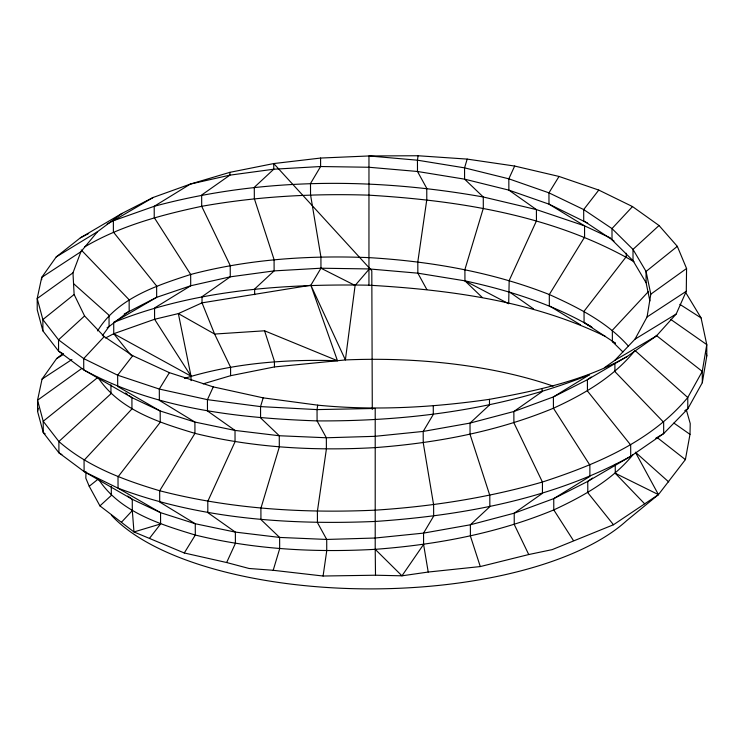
<?xml version="1.0" encoding="UTF-8"?>
<svg xmlns="http://www.w3.org/2000/svg" width="744" height="744" viewBox="0 0 744 744"><rect width="100%" height="100%" fill="white"/><g stroke="black" fill="none" stroke-linecap="round" stroke-linejoin="round"><path stroke-width="1.12" d="M686.275 291.285L686.572 268.5L677.319 246.357L659.035 225.516L632.512 206.572L598.771 190.073L559.032 176.449L514.671 166.052L467.186 159.104L418.091 155.747L368.968 155.961L320.58 158.053L273.746 163.559L229.896 172.329L190.352 184.084L153.245 197.439L121.904 213.463L80.371 237.82L56.237 256.922L41.701 277.4L37.2 298.521L37.237 309.82L42.901 330.875L58.571 351.131L83.746 369.889L131.911 397.612L160.192 410.986L194.909 422.062L235.011 430.423L279.27 435.742L326.346 437.77L374.818 436.337L423.197 431.427L470.013 423.094L513.862 411.506L553.396 396.924L587.407 379.71L627.304 356.413L656.413 335.953L676.203 314.005L686.275 291.285L647.066 316.963L634.967 339.199L614.879 360.301L604.463 367.666M111.395 515.211A278.926 114.781 -0.2 0 0 363.174 588.848A278.926 114.781 -0.2 0 0 626.485 520.809L658.44 494.621L685.391 459.606L689.995 434.357L690.227 423.541L686.359 409.916M85.988 471.659L85.82 478.169L89.224 486.278L99.929 505.883L133.976 531.951L184.28 552.978L226.65 562.529L249.063 568.481L273.197 570.295L323.091 576.023L375.506 575.214L401.974 575.819L428.219 572.043L480.289 566.565L528.733 554.54L552.169 549.63L613.475 524.753L658.44 494.621L635.915 453.189M605.356 336.39C531.997 300.669 449.562 289.872 368.95 285.194L368.968 155.961L417.449 160.192L464.554 167.856L508.831 178.82L548.951 192.845L583.687 209.566L611.986 228.585L632.995 249.398L646.062 271.458L650.805 294.178L647.066 316.963M107.173 223.944L113.358 220.745L154.203 206.302L190.352 184.084L229.905 175.147L273.764 169.214L320.608 166.526L369.005 167.261L417.496 171.483L464.591 179.155L508.868 190.12L536.405 209.594L536.452 220.894L509.184 280.507L508.682 303.757L464.944 280.841L417.849 273.169L369.359 268.947L320.962 268.212L274.118 270.89L230.259 276.833L190.706 285.77L156.668 297.33L124.229 313.996M369.359 268.947L355.102 285.464L345.383 359.938L274.452 366.932L230.603 375.692L203.14 383.858M627.304 356.413C585.007 380.64 536.917 390.693 489.468 399.333C432.599 407.526 374.967 410.828 317.688 405.154L317.046 409.6L317.084 420.899L326.346 437.77L326.393 449.06L317.4 511.286L317.437 522.576L326.709 539.447L326.746 550.746L323.091 576.023M418.091 155.747L417.449 160.192L417.496 171.483L426.758 188.353L426.796 199.652L417.812 261.869L417.849 273.169L426.824 289.518M62.849 353.66L56.6 358.608L42.055 379.077L37.553 400.207L37.591 411.506L43.264 432.562L58.925 452.817L84.109 471.575L132.265 499.298L160.546 512.663L195.263 523.748L235.364 532.109L279.623 537.428L326.709 539.447L375.171 538.024L423.55 533.113L470.375 524.78L514.216 513.193L553.75 498.61L587.769 481.396L630.726 456.305L663.695 433.575L687.8 408.819L702.317 382.695L706.8 355.92L706.763 344.621L701.071 317.921L685.391 292.011M37.591 411.506L38.307 408.168M317.688 405.154L263.181 397.854L260.549 406.605L260.586 417.905L279.27 435.742L279.307 447.042L260.902 508.291L260.939 519.591L279.623 537.428L279.67 548.728L273.197 570.295M467.186 159.104L464.554 167.856L464.591 179.155L483.274 196.993L536.405 209.594L584.552 225.851L610.601 238.043M263.181 397.854L213.277 386.889L169.39 372.66L132.73 355.697L104.234 336.576L84.574 315.949L74.121 294.484L72.968 272.843L80.91 251.723L97.473 231.728L121.904 213.463M213.277 386.889L207.437 399.658L207.474 410.958L235.011 430.423L235.048 441.722L207.79 501.344L207.827 512.644L235.364 532.109L235.402 543.408L226.65 562.529M514.671 166.052L508.831 178.82L508.868 190.12L548.988 204.144L587.676 223.144M320.58 158.053L320.608 166.526L310.499 183.536L310.546 194.826L320.924 256.913L320.962 268.212L310.853 285.212L202.033 302.854L178.365 313.596L154.594 319.278L113.748 333.721L105.499 337.99M169.39 372.66L159.309 389.056L159.356 400.356L194.909 422.062L194.947 433.361L159.672 490.742L159.709 502.042L195.263 523.748L195.309 535.038L184.28 552.978M559.032 176.449L548.951 192.845L548.988 204.144L584.552 225.851L584.589 237.15L549.304 294.531L549.342 305.821L580.46 324.821M433.268 405.945L433.296 414.427L423.197 431.427L423.234 442.727L433.613 504.813L433.659 516.104L423.55 533.113L423.587 544.413L401.974 575.819L375.209 549.323L375.209 408.456L317.046 409.6L260.549 406.605L207.437 399.658L159.309 389.056L117.654 375.199L83.709 358.589L58.525 339.831L42.864 319.576L37.2 298.521L72.968 272.843M97.585 330.913C117.357 298.232 156.305 285.64 190.669 274.471C248.84 259.098 309.374 255.192 369.322 257.647C430.664 261.349 491.951 271.932 549.304 294.531C578.116 307.514 607.318 322.152 628.503 346.276M102.337 335.758L109.07 326.542L129.177 311.094L129.14 299.795L81.208 249.947M149.684 538.089L160.592 523.962L160.546 512.663L118.045 488.176L84.109 471.575L84.063 460.276L131.958 408.912L131.911 397.612L129.177 395.641M132.73 355.697L117.654 375.199L117.692 386.489L160.192 410.986L160.23 422.276L118.008 476.876L118.045 488.176C199.959 519.005 288.83 525.078 375.599 521.432C463.475 515.397 552.718 499.019 630.726 456.305L630.679 445.005L587.453 391.009L587.407 379.71L591.201 377.031M598.771 190.073L583.687 209.566L583.724 220.866L614.033 241.037M121.43 522.288L132.311 510.598L132.265 499.298L127.708 496.006M104.234 336.576L83.709 358.589L83.746 369.889C154.826 408.707 237.383 418.082 317.084 420.899C409.6 421.411 503.223 409.209 589.546 374.706L553.396 396.924L553.434 408.224L589.862 465.093L589.899 476.393L553.75 498.61L553.787 509.91L573.41 540.535M632.512 206.572L611.986 228.585L612.024 239.884L633.032 260.688L646.099 282.748L649.893 300.929M648.452 291.536L612.34 330.271L612.386 341.57L622.886 351.968M98.961 479.889C120.472 512.197 160.034 524.306 195.309 535.038C254.048 549.509 314.963 552.662 375.209 549.323C436.207 544.775 497.094 533.42 553.787 509.91C583.119 496.248 612.321 480.122 633.051 454.612M84.574 315.949L58.525 339.831L58.571 351.131L63.51 354.088M99.929 505.883L111.321 495.439L111.293 486.399M659.035 225.516L632.995 249.398L633.032 260.688M74.121 294.484L42.864 319.576L42.901 330.875M677.319 246.357L646.062 271.458L646.099 282.748M89.224 486.278L98.273 479.024M81.877 368.392L37.553 400.207L43.217 421.262L43.264 432.562L45.189 433.798M650.805 294.178L686.572 268.5M592.503 478.048L587.769 481.396L587.807 492.695L613.475 524.753M80.91 251.723L41.701 277.4L41.711 279.66M42.055 379.077L71.917 359.529M56.237 256.922L97.473 231.728M56.6 358.608L63.528 354.377M107.09 327.76L109.07 326.542L109.033 315.251L73.572 283.641M634.967 339.199L676.203 314.005M684.824 410.632L687.8 408.819L687.763 397.519L702.28 371.405L706.763 344.621L670.744 319.409M614.879 360.301L656.413 335.953M655.78 438.216L663.695 433.575L663.648 422.276L614.925 371.6L614.897 363.686M153.245 197.439L113.358 220.745L113.395 232.035L156.631 286.031L156.668 297.33L113.711 322.422L113.748 333.721L131.046 355.325M80.371 237.82L88.62 233.551M84.528 246.98C120.5 225.767 161.169 214.951 201.698 206.311C256.764 196.472 312.75 193.375 368.615 195.151C459.829 200.62 553.917 215.425 634.037 261.739M113.711 322.422C194.5 289.937 282.729 283.752 368.95 285.194M184.438 378.389C233.876 363.016 285.928 359.138 337.46 360.719L310.853 285.212L345.383 359.938A278.926 114.781 -0.2 0 1 553.164 386.117M160.592 523.962L133.976 531.951L132.311 510.598M337.46 360.719L264.566 330.792L214.607 334.056L178.365 313.596L191.022 376.157L191.041 380.677M113.748 333.721L191.022 376.157L154.594 319.278L154.557 307.979L190.706 285.77L190.669 274.471L154.24 217.592L154.203 206.302C261.218 177.36 374.604 177.583 483.274 196.993L483.312 208.292L464.907 269.542L464.944 280.841C508.775 290.355 552.095 303.933 591.034 326.57M615.241 464.247L615.279 473.286L658.44 494.621M320.962 268.212L355.102 285.464M626.262 253.267L626.271 256.652L584.04 311.252L584.077 322.552L615.381 343.124M612.386 341.57L615.381 343.291M61.882 454.593L58.925 452.817L58.888 441.518L43.217 421.262L97.92 377.348C119.44 410.149 159.281 422.592 194.947 433.361C253.695 447.823 314.6 450.976 374.855 447.637C435.854 443.089 496.741 431.734 553.434 408.224C583.938 394.283 613.688 376.985 635.013 350.498L687.763 397.519C650.823 441.759 595.888 464.591 542.423 482.028C488.055 497.764 431.985 506.487 375.562 510.142C303.152 513.444 230.026 508.933 159.672 490.742C123.671 480.01 87.55 466.6 58.888 441.518L110.968 393.753L110.94 384.713M584.077 322.552L591.973 327.304M679.858 304.343L701.071 317.921M673.906 423.085L689.995 434.357M509.231 291.806L533.522 308.89M125.531 392.999L127.354 394.32M656.152 335.33L702.28 371.405L702.317 382.695M657.398 437.714L685.391 459.606M635.367 452.185L668.689 481.907M464.944 280.841L481.963 297.191M615.279 473.286L644.564 503.725M528.733 554.54L514.253 524.492L514.216 513.193L542.46 493.328L542.423 482.028L513.899 422.806L513.862 411.506L542.106 391.642L542.097 388.814M480.289 566.565L470.413 536.08L470.375 524.78L489.85 506.673L489.803 495.374L470.059 434.394L470.013 423.094L489.487 404.987L489.468 399.333M264.566 330.792L274.434 361.277L274.452 366.932M706.326 353.698L706.8 355.92M423.587 544.413L428.219 572.043M375.209 549.323L375.506 575.214M372.288 409.395L371.805 270.732L273.746 163.559L273.764 169.214L254.29 187.321L254.336 198.62L274.08 259.591L274.118 270.89L254.643 289.007L254.671 294.652M229.896 172.329L229.905 175.147L201.661 195.012L201.698 206.311L230.222 265.534L230.259 276.833L202.015 296.698L202.033 302.854L214.607 334.056L230.575 367.22L230.603 375.692"/></g></svg>
